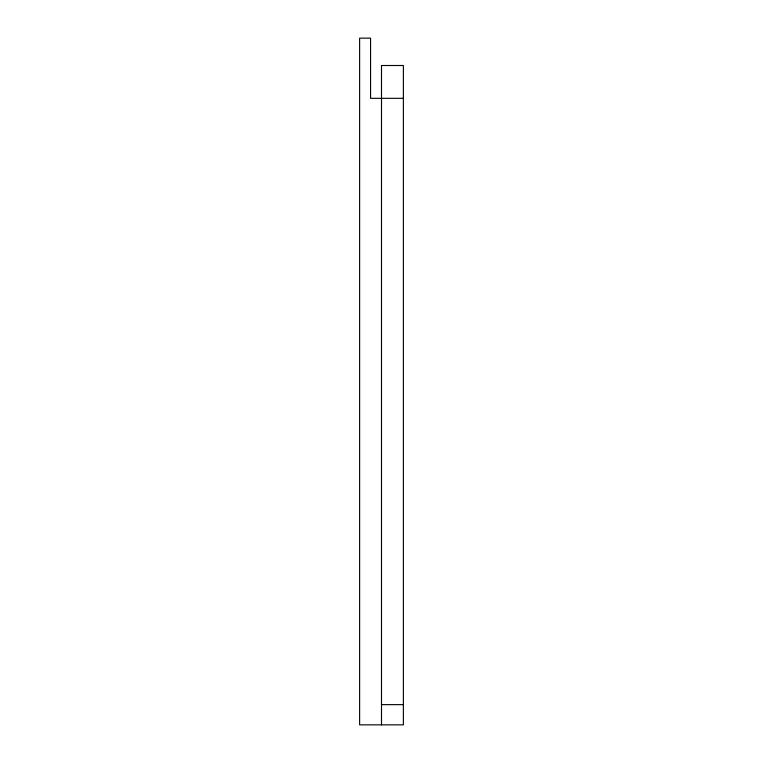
<?xml version="1.0" encoding="UTF-8"?>
<svg xmlns="http://www.w3.org/2000/svg" width="763" height="763" viewBox="0 0 763 763"><rect width="100%" height="100%" fill="white"/><g stroke="black" fill="none" stroke-linecap="round" stroke-linejoin="round"><path stroke-width="1.14" d="M403.379 98.322L370.56 98.322L370.56 38.15L359.621 38.15L359.621 724.85L403.379 724.85L403.379 65.504L381.5 65.504L381.5 724.85M381.5 704.64L403.379 704.64"/></g></svg>
